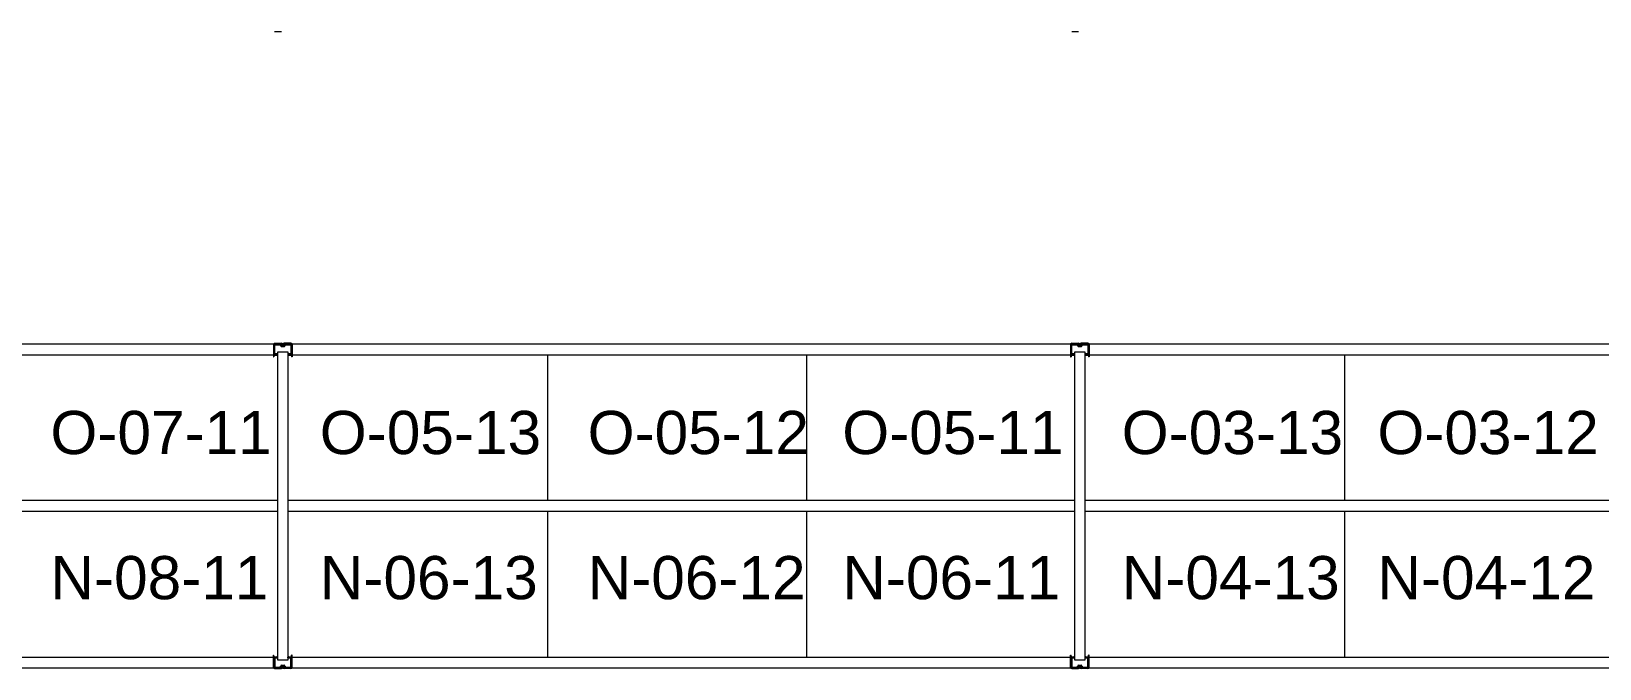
# Model space of a CAD drawing. Header units: inches. Extents: x 2743 to 10591, y -1604 to 5792.
# Drawn here: x 4270.1 to 4560.6, y 5047.9 to 5165.9 of the extents above; entities that cross this region are included whole.
import ezdxf

# ---------------------------------------------------------------- set-up
doc = ezdxf.new("R2010")
doc.units = ezdxf.units.IN
doc.header["$LTSCALE"] = 0.1875
doc.header["$MEASUREMENT"] = 0
for name, color, linetype, lineweight in [('22 Dimension', 7, 'Continuous', 5), ('32 Echelle', 160, 'Continuous', 15), ('33 Poutre', 30, 'Continuous', 15)]:
    doc.layers.add(name, color=color, linetype=linetype, lineweight=lineweight)
doc.styles.add('arial', font='')
doc.styles.get('arial').set_extended_font_data('Arial')

msp = doc.modelspace()

# ---------------------------------------------------------------- hatches: boundary and pattern name
at = {"layer": '32 Echelle'}
for points in [[(4315.70873, 5105.81503), (4315.70873, 5106.00253), (4315.52123, 5106.00253)], [(4315.70873, 5105.81503), (4315.70873, 5106.00253), (4315.52123, 5106.00253)], [(4317.70873, 5105.81503), (4317.70873, 5106.00253), (4317.89623, 5106.00253)], [(4317.70873, 5105.81503), (4317.70873, 5106.00253), (4317.89623, 5106.00253)], [(4463.33373, 5105.81503), (4463.33373, 5106.00253), (4463.14623, 5106.00253)], [(4463.33373, 5105.81503), (4463.33373, 5106.00253), (4463.14623, 5106.00253)], [(4465.33373, 5105.81503), (4465.33373, 5106.00253), (4465.52123, 5106.00253)], [(4465.33373, 5105.81503), (4465.33373, 5106.00253), (4465.52123, 5106.00253)], [(4315.70873, 5050.19003), (4315.70873, 5050.00253), (4315.52123, 5050.00253)], [(4315.70873, 5050.19003), (4315.70873, 5050.00253), (4315.52123, 5050.00253)], [(4317.70873, 5050.19003), (4317.70873, 5050.00253), (4317.89623, 5050.00253)], [(4317.70873, 5050.19003), (4317.70873, 5050.00253), (4317.89623, 5050.00253)], [(4463.33373, 5050.19003), (4463.33373, 5050.00253), (4463.14623, 5050.00253)], [(4463.33373, 5050.19003), (4463.33373, 5050.00253), (4463.14623, 5050.00253)], [(4465.33373, 5050.19003), (4465.33373, 5050.00253), (4465.52123, 5050.00253)], [(4465.33373, 5050.19003), (4465.33373, 5050.00253), (4465.52123, 5050.00253)]]:
    msp.add_hatch(color=256, dxfattribs=at).paths.add_polyline_path(points)

# ---------------------------------------------------------------- linework, layer by layer
at = {"layer": '22 Dimension'}
for p, q in [((4365.70873, 5106.00253), (4365.70873, 5079.00253)), ((4413.70873, 5106.00253), (4413.70873, 5079.00253)), ((4513.33373, 5106.00253), (4513.33373, 5079.00253)), ((4315.70873, 5079.00253), (4170.08373, 5079.00253)), ((4463.33373, 5079.00253), (4317.70873, 5079.00253)), ((4610.95873, 5079.00253), (4465.33373, 5079.00253)), ((4315.70873, 5077.00253), (4170.08373, 5077.00253)), ((4463.33373, 5077.00253), (4317.70873, 5077.00253)), ((4365.70873, 5077.00253), (4365.70873, 5050.00253)), ((4413.70873, 5077.00253), (4413.70873, 5050.00253)), ((4610.95873, 5077.00253), (4465.33373, 5077.00253)), ((4513.33373, 5077.00253), (4513.33373, 5050.00253))]:
    msp.add_line(p, q, dxfattribs=at)
at = {"layer": '32 Echelle', "linetype": 'Continuous', "lineweight": 25}
for p, q in [((4315.08377, 5107.81878), (4315.08377, 5106.18628)), ((4315.08377, 5107.81878), (4315.08377, 5106.18628)), ((4315.17377, 5106.18628), (4315.17377, 5107.81878)), ((4315.17377, 5106.18628), (4315.17377, 5107.81878)), ((4316.19636, 5108.00253), (4315.26752, 5108.00253)), ((4316.19636, 5108.00253), (4315.26752, 5108.00253)), ((4315.26752, 5107.91253), (4316.19636, 5107.91253)), ((4315.26752, 5107.91253), (4316.19636, 5107.91253)), ((4316.28602, 5107.84619), (4316.32993, 5107.70256)), ((4316.28602, 5107.84619), (4316.32993, 5107.70256)), ((4316.416, 5107.72887), (4316.37208, 5107.8725)), ((4316.416, 5107.72887), (4316.37208, 5107.8725)), ((4316.91181, 5107.66253), (4316.50565, 5107.66253)), ((4316.91181, 5107.66253), (4316.50565, 5107.66253)), ((4316.50565, 5107.57253), (4316.91181, 5107.57253)), ((4316.50565, 5107.57253), (4316.91181, 5107.57253)), ((4317.04538, 5107.8725), (4317.00147, 5107.72887)), ((4317.04538, 5107.8725), (4317.00147, 5107.72887)), ((4317.08754, 5107.70256), (4317.13145, 5107.84619)), ((4317.08754, 5107.70256), (4317.13145, 5107.84619)), ((4318.14994, 5108.00253), (4317.2211, 5108.00253)), ((4318.14994, 5108.00253), (4317.2211, 5108.00253)), ((4317.2211, 5107.91253), (4318.14994, 5107.91253)), ((4317.2211, 5107.91253), (4318.14994, 5107.91253)), ((4318.24369, 5107.81878), (4318.24369, 5106.18628)), ((4318.24369, 5107.81878), (4318.24369, 5106.18628)), ((4318.33369, 5106.18628), (4318.33369, 5107.81878)), ((4318.33369, 5106.18628), (4318.33369, 5107.81878)), ((4462.70877, 5107.81878), (4462.70877, 5106.18628)), ((4462.70877, 5107.81878), (4462.70877, 5106.18628)), ((4462.79877, 5106.18628), (4462.79877, 5107.81878)), ((4462.79877, 5106.18628), (4462.79877, 5107.81878)), ((4463.82136, 5108.00253), (4462.89252, 5108.00253)), ((4463.82136, 5108.00253), (4462.89252, 5108.00253)), ((4462.89252, 5107.91253), (4463.82136, 5107.91253)), ((4462.89252, 5107.91253), (4463.82136, 5107.91253)), ((4463.91102, 5107.84619), (4463.95493, 5107.70256)), ((4463.91102, 5107.84619), (4463.95493, 5107.70256)), ((4464.041, 5107.72887), (4463.99708, 5107.8725)), ((4464.041, 5107.72887), (4463.99708, 5107.8725)), ((4464.53681, 5107.66253), (4464.13065, 5107.66253)), ((4464.53681, 5107.66253), (4464.13065, 5107.66253)), ((4464.13065, 5107.57253), (4464.53681, 5107.57253)), ((4464.13065, 5107.57253), (4464.53681, 5107.57253)), ((4464.67038, 5107.8725), (4464.62647, 5107.72887)), ((4464.67038, 5107.8725), (4464.62647, 5107.72887)), ((4464.71254, 5107.70256), (4464.75645, 5107.84619)), ((4464.71254, 5107.70256), (4464.75645, 5107.84619)), ((4465.77494, 5108.00253), (4464.8461, 5108.00253)), ((4465.77494, 5108.00253), (4464.8461, 5108.00253)), ((4464.8461, 5107.91253), (4465.77494, 5107.91253)), ((4464.8461, 5107.91253), (4465.77494, 5107.91253)), ((4465.86869, 5107.81878), (4465.86869, 5106.18628)), ((4465.86869, 5107.81878), (4465.86869, 5106.18628)), ((4465.95869, 5106.18628), (4465.95869, 5107.81878)), ((4465.95869, 5106.18628), (4465.95869, 5107.81878)), ((4315.68377, 5106.09253), (4315.26752, 5106.09253)), ((4315.68377, 5106.09253), (4315.26752, 5106.09253)), ((4315.26752, 5106.00253), (4315.68377, 5106.00253)), ((4315.26752, 5106.00253), (4315.68377, 5106.00253)), ((4315.68377, 5106.00253), (4315.68377, 5106.09253)), ((4315.68377, 5106.00253), (4315.68377, 5106.09253)), ((4318.14994, 5106.09253), (4317.73369, 5106.09253)), ((4317.73369, 5106.09253), (4317.73369, 5106.00253)), ((4318.14994, 5106.09253), (4317.73369, 5106.09253)), ((4317.73369, 5106.09253), (4317.73369, 5106.00253)), ((4317.73369, 5106.00253), (4318.14994, 5106.00253)), ((4317.73369, 5106.00253), (4318.14994, 5106.00253)), ((4463.30877, 5106.09253), (4462.89252, 5106.09253)), ((4463.30877, 5106.09253), (4462.89252, 5106.09253)), ((4462.89252, 5106.00253), (4463.30877, 5106.00253)), ((4462.89252, 5106.00253), (4463.30877, 5106.00253)), ((4463.30877, 5106.00253), (4463.30877, 5106.09253)), ((4463.30877, 5106.00253), (4463.30877, 5106.09253)), ((4465.77494, 5106.09253), (4465.35869, 5106.09253)), ((4465.35869, 5106.09253), (4465.35869, 5106.00253)), ((4465.77494, 5106.09253), (4465.35869, 5106.09253)), ((4465.35869, 5106.09253), (4465.35869, 5106.00253)), ((4465.35869, 5106.00253), (4465.77494, 5106.00253)), ((4465.35869, 5106.00253), (4465.77494, 5106.00253)), ((4315.08377, 5048.18628), (4315.08377, 5049.81878)), ((4315.08377, 5048.18628), (4315.08377, 5049.81878)), ((4315.17377, 5049.81878), (4315.17377, 5048.18628)), ((4315.17377, 5049.81878), (4315.17377, 5048.18628)), ((4315.26752, 5050.00253), (4315.68377, 5050.00253)), ((4315.26752, 5050.00253), (4315.68377, 5050.00253)), ((4315.68377, 5049.91253), (4315.26752, 5049.91253)), ((4315.68377, 5049.91253), (4315.26752, 5049.91253)), ((4315.68377, 5050.00253), (4315.68377, 5049.91253)), ((4315.68377, 5050.00253), (4315.68377, 5049.91253)), ((4316.28602, 5048.15887), (4316.32993, 5048.3025)), ((4316.28602, 5048.15887), (4316.32993, 5048.3025)), ((4316.416, 5048.27619), (4316.37208, 5048.13256)), ((4316.416, 5048.27619), (4316.37208, 5048.13256)), ((4316.50565, 5048.43253), (4316.91181, 5048.43253)), ((4316.50565, 5048.43253), (4316.91181, 5048.43253)), ((4316.91181, 5048.34253), (4316.50565, 5048.34253)), ((4316.91181, 5048.34253), (4316.50565, 5048.34253)), ((4317.04538, 5048.13256), (4317.00147, 5048.27619)), ((4317.04538, 5048.13256), (4317.00147, 5048.27619)), ((4317.08754, 5048.3025), (4317.13145, 5048.15887)), ((4317.08754, 5048.3025), (4317.13145, 5048.15887)), ((4317.73369, 5050.00253), (4318.14994, 5050.00253)), ((4317.73369, 5049.91253), (4317.73369, 5050.00253)), ((4317.73369, 5050.00253), (4318.14994, 5050.00253)), ((4317.73369, 5049.91253), (4317.73369, 5050.00253)), ((4318.14994, 5049.91253), (4317.73369, 5049.91253)), ((4318.14994, 5049.91253), (4317.73369, 5049.91253)), ((4318.24369, 5048.18628), (4318.24369, 5049.81878)), ((4318.24369, 5048.18628), (4318.24369, 5049.81878)), ((4318.33369, 5049.81878), (4318.33369, 5048.18628)), ((4318.33369, 5049.81878), (4318.33369, 5048.18628)), ((4462.70877, 5048.18628), (4462.70877, 5049.81878)), ((4462.70877, 5048.18628), (4462.70877, 5049.81878)), ((4462.79877, 5049.81878), (4462.79877, 5048.18628)), ((4462.79877, 5049.81878), (4462.79877, 5048.18628)), ((4462.89252, 5050.00253), (4463.30877, 5050.00253)), ((4462.89252, 5050.00253), (4463.30877, 5050.00253)), ((4463.30877, 5049.91253), (4462.89252, 5049.91253)), ((4463.30877, 5049.91253), (4462.89252, 5049.91253)), ((4463.30877, 5050.00253), (4463.30877, 5049.91253)), ((4463.30877, 5050.00253), (4463.30877, 5049.91253)), ((4463.91102, 5048.15887), (4463.95493, 5048.3025)), ((4463.91102, 5048.15887), (4463.95493, 5048.3025)), ((4464.041, 5048.27619), (4463.99708, 5048.13256)), ((4464.041, 5048.27619), (4463.99708, 5048.13256)), ((4464.13065, 5048.43253), (4464.53681, 5048.43253)), ((4464.13065, 5048.43253), (4464.53681, 5048.43253)), ((4464.53681, 5048.34253), (4464.13065, 5048.34253)), ((4464.53681, 5048.34253), (4464.13065, 5048.34253)), ((4464.67038, 5048.13256), (4464.62647, 5048.27619)), ((4464.67038, 5048.13256), (4464.62647, 5048.27619)), ((4464.71254, 5048.3025), (4464.75645, 5048.15887)), ((4464.71254, 5048.3025), (4464.75645, 5048.15887)), ((4465.35869, 5050.00253), (4465.77494, 5050.00253)), ((4465.35869, 5049.91253), (4465.35869, 5050.00253)), ((4465.35869, 5050.00253), (4465.77494, 5050.00253)), ((4465.35869, 5049.91253), (4465.35869, 5050.00253)), ((4465.77494, 5049.91253), (4465.35869, 5049.91253)), ((4465.77494, 5049.91253), (4465.35869, 5049.91253)), ((4465.86869, 5048.18628), (4465.86869, 5049.81878)), ((4465.86869, 5048.18628), (4465.86869, 5049.81878)), ((4465.95869, 5049.81878), (4465.95869, 5048.18628)), ((4465.95869, 5049.81878), (4465.95869, 5048.18628)), ((4315.26752, 5048.09253), (4316.19636, 5048.09253)), ((4315.26752, 5048.09253), (4316.19636, 5048.09253)), ((4316.19636, 5048.00253), (4315.26752, 5048.00253)), ((4316.19636, 5048.00253), (4315.26752, 5048.00253)), ((4317.2211, 5048.09253), (4318.14994, 5048.09253)), ((4317.2211, 5048.09253), (4318.14994, 5048.09253)), ((4318.14994, 5048.00253), (4317.2211, 5048.00253)), ((4318.14994, 5048.00253), (4317.2211, 5048.00253)), ((4462.89252, 5048.09253), (4463.82136, 5048.09253)), ((4462.89252, 5048.09253), (4463.82136, 5048.09253)), ((4463.82136, 5048.00253), (4462.89252, 5048.00253)), ((4463.82136, 5048.00253), (4462.89252, 5048.00253)), ((4464.8461, 5048.09253), (4465.77494, 5048.09253)), ((4464.8461, 5048.09253), (4465.77494, 5048.09253)), ((4465.77494, 5048.00253), (4464.8461, 5048.00253)), ((4465.77494, 5048.00253), (4464.8461, 5048.00253))]:
    msp.add_line(p, q, dxfattribs=at)
at = {"layer": '32 Echelle'}
for p, q in [((4317.70873, 5106.50253), (4315.70873, 5106.50253)), ((4315.70873, 5106.50253), (4315.70873, 5049.50253)), ((4317.70873, 5106.50253), (4315.70873, 5106.50253)), ((4315.70873, 5106.50253), (4315.70873, 5049.50253)), ((4317.70873, 5049.50253), (4317.70873, 5106.50253)), ((4317.70873, 5049.50253), (4317.70873, 5106.50253)), ((4465.33373, 5106.50253), (4463.33373, 5106.50253)), ((4463.33373, 5106.50253), (4463.33373, 5049.50253)), ((4465.33373, 5106.50253), (4463.33373, 5106.50253)), ((4463.33373, 5106.50253), (4463.33373, 5049.50253)), ((4465.33373, 5049.50253), (4465.33373, 5106.50253)), ((4465.33373, 5049.50253), (4465.33373, 5106.50253)), ((4315.70873, 5106.00253), (4315.52123, 5106.00253)), ((4315.70873, 5105.81503), (4315.52123, 5106.00253)), ((4315.70873, 5106.00253), (4315.52123, 5106.00253)), ((4315.70873, 5105.81503), (4315.52123, 5106.00253)), ((4315.70873, 5105.81503), (4315.70873, 5106.00253)), ((4315.70873, 5105.81503), (4315.70873, 5106.00253)), ((4317.70873, 5106.00253), (4317.89623, 5106.00253)), ((4317.70873, 5105.81503), (4317.70873, 5106.00253)), ((4317.70873, 5105.81503), (4317.89623, 5106.00253)), ((4317.70873, 5106.00253), (4317.89623, 5106.00253)), ((4317.70873, 5105.81503), (4317.70873, 5106.00253)), ((4317.70873, 5105.81503), (4317.89623, 5106.00253)), ((4463.33373, 5106.00253), (4463.14623, 5106.00253)), ((4463.33373, 5105.81503), (4463.14623, 5106.00253)), ((4463.33373, 5106.00253), (4463.14623, 5106.00253)), ((4463.33373, 5105.81503), (4463.14623, 5106.00253)), ((4463.33373, 5105.81503), (4463.33373, 5106.00253)), ((4463.33373, 5105.81503), (4463.33373, 5106.00253)), ((4465.33373, 5106.00253), (4465.52123, 5106.00253)), ((4465.33373, 5105.81503), (4465.33373, 5106.00253)), ((4465.33373, 5105.81503), (4465.52123, 5106.00253)), ((4465.33373, 5106.00253), (4465.52123, 5106.00253)), ((4465.33373, 5105.81503), (4465.33373, 5106.00253)), ((4465.33373, 5105.81503), (4465.52123, 5106.00253)), ((4315.70873, 5050.19003), (4315.52123, 5050.00253)), ((4315.70873, 5050.19003), (4315.52123, 5050.00253)), ((4315.70873, 5050.00253), (4315.52123, 5050.00253)), ((4315.70873, 5050.00253), (4315.52123, 5050.00253)), ((4315.70873, 5050.19003), (4315.70873, 5050.00253)), ((4315.70873, 5050.19003), (4315.70873, 5050.00253)), ((4315.70873, 5049.50253), (4317.70873, 5049.50253)), ((4315.70873, 5049.50253), (4317.70873, 5049.50253)), ((4317.70873, 5050.19003), (4317.70873, 5050.00253)), ((4317.70873, 5050.19003), (4317.89623, 5050.00253)), ((4317.70873, 5050.19003), (4317.70873, 5050.00253)), ((4317.70873, 5050.19003), (4317.89623, 5050.00253)), ((4317.70873, 5050.00253), (4317.89623, 5050.00253)), ((4317.70873, 5050.00253), (4317.89623, 5050.00253)), ((4463.33373, 5050.19003), (4463.14623, 5050.00253)), ((4463.33373, 5050.19003), (4463.14623, 5050.00253)), ((4463.33373, 5050.00253), (4463.14623, 5050.00253)), ((4463.33373, 5050.00253), (4463.14623, 5050.00253)), ((4463.33373, 5050.19003), (4463.33373, 5050.00253)), ((4463.33373, 5050.19003), (4463.33373, 5050.00253)), ((4463.33373, 5049.50253), (4465.33373, 5049.50253)), ((4463.33373, 5049.50253), (4465.33373, 5049.50253)), ((4465.33373, 5050.19003), (4465.33373, 5050.00253)), ((4465.33373, 5050.19003), (4465.52123, 5050.00253)), ((4465.33373, 5050.19003), (4465.33373, 5050.00253)), ((4465.33373, 5050.19003), (4465.52123, 5050.00253)), ((4465.33373, 5050.00253), (4465.52123, 5050.00253)), ((4465.33373, 5050.00253), (4465.52123, 5050.00253))]:
    msp.add_line(p, q, dxfattribs=at)
at = {"layer": '32 Echelle', "linetype": 'Continuous', "lineweight": 25}
for centre, radius, start, end in [((4315.26752, 5107.81878), 0.18375, 90, 180), ((4315.26752, 5107.81878), 0.18375, 90, 180), ((4315.26752, 5107.81878), 0.09375, 90, 180), ((4315.26752, 5107.81878), 0.09375, 90, 180), ((4316.19636, 5107.81878), 0.18375, 17, 90), ((4316.19636, 5107.81878), 0.18375, 17, 90), ((4316.19636, 5107.81878), 0.09375, 17, 90), ((4316.19636, 5107.81878), 0.09375, 17, 90), ((4316.50565, 5107.75628), 0.18375, 197, 270), ((4316.50565, 5107.75628), 0.18375, 197, 270), ((4316.50565, 5107.75628), 0.09375, 197, 270), ((4316.50565, 5107.75628), 0.09375, 197, 270), ((4316.91181, 5107.75628), 0.09375, 270, 343), ((4316.91181, 5107.75628), 0.09375, 270, 343), ((4316.91181, 5107.75628), 0.18375, 270, 343), ((4316.91181, 5107.75628), 0.18375, 270, 343), ((4317.2211, 5107.81878), 0.18375, 90, 163), ((4317.2211, 5107.81878), 0.18375, 90, 163), ((4317.2211, 5107.81878), 0.09375, 90, 163), ((4317.2211, 5107.81878), 0.09375, 90, 163), ((4318.14994, 5107.81878), 0.18375, 0, 90), ((4318.14994, 5107.81878), 0.18375, 0, 90), ((4318.14994, 5107.81878), 0.09375, 0, 90), ((4318.14994, 5107.81878), 0.09375, 0, 90), ((4462.89252, 5107.81878), 0.18375, 90, 180), ((4462.89252, 5107.81878), 0.18375, 90, 180), ((4462.89252, 5107.81878), 0.09375, 90, 180), ((4462.89252, 5107.81878), 0.09375, 90, 180), ((4463.82136, 5107.81878), 0.18375, 17, 90), ((4463.82136, 5107.81878), 0.18375, 17, 90), ((4463.82136, 5107.81878), 0.09375, 17, 90), ((4463.82136, 5107.81878), 0.09375, 17, 90), ((4464.13065, 5107.75628), 0.18375, 197, 270), ((4464.13065, 5107.75628), 0.18375, 197, 270), ((4464.13065, 5107.75628), 0.09375, 197, 270), ((4464.13065, 5107.75628), 0.09375, 197, 270), ((4464.53681, 5107.75628), 0.09375, 270, 343), ((4464.53681, 5107.75628), 0.09375, 270, 343), ((4464.53681, 5107.75628), 0.18375, 270, 343), ((4464.53681, 5107.75628), 0.18375, 270, 343), ((4464.8461, 5107.81878), 0.18375, 90, 163), ((4464.8461, 5107.81878), 0.18375, 90, 163), ((4464.8461, 5107.81878), 0.09375, 90, 163), ((4464.8461, 5107.81878), 0.09375, 90, 163), ((4465.77494, 5107.81878), 0.18375, 0, 90), ((4465.77494, 5107.81878), 0.18375, 0, 90), ((4465.77494, 5107.81878), 0.09375, 0, 90), ((4465.77494, 5107.81878), 0.09375, 0, 90), ((4315.26752, 5106.18628), 0.18375, 180, 270), ((4315.26752, 5106.18628), 0.18375, 180, 270), ((4315.26752, 5106.18628), 0.09375, 180, 270), ((4315.26752, 5106.18628), 0.09375, 180, 270), ((4318.14994, 5106.18628), 0.09375, 270, 0), ((4318.14994, 5106.18628), 0.18375, 270, 0), ((4318.14994, 5106.18628), 0.09375, 270, 0), ((4318.14994, 5106.18628), 0.18375, 270, 0), ((4462.89252, 5106.18628), 0.18375, 180, 270), ((4462.89252, 5106.18628), 0.18375, 180, 270), ((4462.89252, 5106.18628), 0.09375, 180, 270), ((4462.89252, 5106.18628), 0.09375, 180, 270), ((4465.77494, 5106.18628), 0.09375, 270, 0), ((4465.77494, 5106.18628), 0.18375, 270, 0), ((4465.77494, 5106.18628), 0.09375, 270, 0), ((4465.77494, 5106.18628), 0.18375, 270, 0), ((4315.26752, 5049.81878), 0.18375, 90, 180), ((4315.26752, 5049.81878), 0.18375, 90, 180), ((4315.26752, 5049.81878), 0.09375, 90, 180), ((4315.26752, 5049.81878), 0.09375, 90, 180), ((4316.50565, 5048.24878), 0.18375, 90, 163), ((4316.50565, 5048.24878), 0.18375, 90, 163), ((4316.50565, 5048.24878), 0.09375, 90, 163), ((4316.50565, 5048.24878), 0.09375, 90, 163), ((4316.91181, 5048.24878), 0.18375, 17, 90), ((4316.91181, 5048.24878), 0.18375, 17, 90), ((4316.91181, 5048.24878), 0.09375, 17, 90), ((4316.91181, 5048.24878), 0.09375, 17, 90), ((4318.14994, 5049.81878), 0.18375, 0, 90), ((4318.14994, 5049.81878), 0.18375, 0, 90), ((4318.14994, 5049.81878), 0.09375, 0, 90), ((4318.14994, 5049.81878), 0.09375, 0, 90), ((4462.89252, 5049.81878), 0.18375, 90, 180), ((4462.89252, 5049.81878), 0.18375, 90, 180), ((4462.89252, 5049.81878), 0.09375, 90, 180), ((4462.89252, 5049.81878), 0.09375, 90, 180), ((4464.13065, 5048.24878), 0.18375, 90, 163), ((4464.13065, 5048.24878), 0.18375, 90, 163), ((4464.13065, 5048.24878), 0.09375, 90, 163), ((4464.13065, 5048.24878), 0.09375, 90, 163), ((4464.53681, 5048.24878), 0.18375, 17, 90), ((4464.53681, 5048.24878), 0.18375, 17, 90), ((4464.53681, 5048.24878), 0.09375, 17, 90), ((4464.53681, 5048.24878), 0.09375, 17, 90), ((4465.77494, 5049.81878), 0.18375, 0, 90), ((4465.77494, 5049.81878), 0.18375, 0, 90), ((4465.77494, 5049.81878), 0.09375, 0, 90), ((4465.77494, 5049.81878), 0.09375, 0, 90), ((4315.26752, 5048.18628), 0.18375, 180, 270), ((4315.26752, 5048.18628), 0.18375, 180, 270), ((4315.26752, 5048.18628), 0.09375, 180, 270), ((4315.26752, 5048.18628), 0.09375, 180, 270), ((4316.19636, 5048.18628), 0.09375, 270, 343), ((4316.19636, 5048.18628), 0.09375, 270, 343), ((4316.19636, 5048.18628), 0.18375, 270, 343), ((4316.19636, 5048.18628), 0.18375, 270, 343), ((4317.2211, 5048.18628), 0.18375, 197, 270), ((4317.2211, 5048.18628), 0.18375, 197, 270), ((4317.2211, 5048.18628), 0.09375, 197, 270), ((4317.2211, 5048.18628), 0.09375, 197, 270), ((4318.14994, 5048.18628), 0.09375, 270, 0), ((4318.14994, 5048.18628), 0.18375, 270, 0), ((4318.14994, 5048.18628), 0.09375, 270, 0), ((4318.14994, 5048.18628), 0.18375, 270, 0), ((4462.89252, 5048.18628), 0.18375, 180, 270), ((4462.89252, 5048.18628), 0.18375, 180, 270), ((4462.89252, 5048.18628), 0.09375, 180, 270), ((4462.89252, 5048.18628), 0.09375, 180, 270), ((4463.82136, 5048.18628), 0.09375, 270, 343), ((4463.82136, 5048.18628), 0.09375, 270, 343), ((4463.82136, 5048.18628), 0.18375, 270, 343), ((4463.82136, 5048.18628), 0.18375, 270, 343), ((4464.8461, 5048.18628), 0.18375, 197, 270), ((4464.8461, 5048.18628), 0.18375, 197, 270), ((4464.8461, 5048.18628), 0.09375, 197, 270), ((4464.8461, 5048.18628), 0.09375, 197, 270), ((4465.77494, 5048.18628), 0.09375, 270, 0), ((4465.77494, 5048.18628), 0.18375, 270, 0), ((4465.77494, 5048.18628), 0.09375, 270, 0), ((4465.77494, 5048.18628), 0.18375, 270, 0)]:
    msp.add_arc(centre, radius, start, end, dxfattribs=at)
at = {"layer": '33 Poutre'}
for p, q in [((4315.20273, 5165.88353), (4316.46473, 5165.88353)), ((4462.82773, 5165.88353), (4464.08973, 5165.88353)), ((4170.83373, 5108.00253), (4314.95873, 5108.00253)), ((4314.95873, 5108.00253), (4314.95873, 5106.00253)), ((4314.95873, 5107.87753), (4314.95873, 5105.62153)), ((4315.07773, 5107.87753), (4315.07773, 5105.62153)), ((4315.20273, 5108.12153), (4316.46473, 5108.12153)), ((4316.46473, 5108.00253), (4315.20273, 5108.00253)), ((4316.58973, 5107.66253), (4316.58973, 5107.87753)), ((4316.58973, 5107.66253), (4316.70873, 5107.66253)), ((4316.70873, 5107.66253), (4316.70873, 5107.87753)), ((4316.70873, 5107.66253), (4316.70873, 5107.87753)), ((4316.82773, 5107.66253), (4316.70873, 5107.66253)), ((4316.82773, 5107.66253), (4316.82773, 5107.87753)), ((4318.21473, 5108.12153), (4316.95273, 5108.12153)), ((4316.95273, 5108.00253), (4318.21473, 5108.00253)), ((4318.33973, 5107.87753), (4318.33973, 5105.62153)), ((4318.45873, 5108.00253), (4462.58373, 5108.00253)), ((4318.45873, 5108.00253), (4318.45873, 5106.00253)), ((4318.45873, 5107.87753), (4318.45873, 5105.62153)), ((4462.58373, 5108.00253), (4462.58373, 5106.00253)), ((4462.58373, 5107.87753), (4462.58373, 5105.62153)), ((4462.70273, 5107.87753), (4462.70273, 5105.62153)), ((4462.82773, 5108.12153), (4464.08973, 5108.12153)), ((4464.08973, 5108.00253), (4462.82773, 5108.00253)), ((4464.21473, 5107.66253), (4464.21473, 5107.87753)), ((4464.21473, 5107.66253), (4464.33373, 5107.66253)), ((4464.33373, 5107.66253), (4464.33373, 5107.87753)), ((4464.33373, 5107.66253), (4464.33373, 5107.87753)), ((4464.45273, 5107.66253), (4464.33373, 5107.66253)), ((4464.45273, 5107.66253), (4464.45273, 5107.87753)), ((4465.83973, 5108.12153), (4464.57773, 5108.12153)), ((4464.57773, 5108.00253), (4465.83973, 5108.00253)), ((4465.96473, 5107.87753), (4465.96473, 5105.62153)), ((4466.08373, 5108.00253), (4610.20873, 5108.00253)), ((4466.08373, 5108.00253), (4466.08373, 5106.00253)), ((4466.08373, 5107.87753), (4466.08373, 5105.62153)), ((4170.83373, 5106.00253), (4314.95873, 5106.00253)), ((4314.95873, 5105.62153), (4315.07773, 5105.62153)), ((4318.45873, 5105.62153), (4318.33973, 5105.62153)), ((4318.45873, 5106.00253), (4462.58373, 5106.00253)), ((4462.58373, 5105.62153), (4462.70273, 5105.62153)), ((4466.08373, 5105.62153), (4465.96473, 5105.62153)), ((4466.08373, 5106.00253), (4610.20873, 5106.00253)), ((4170.83373, 5050.00253), (4314.95873, 5050.00253)), ((4314.95873, 5048.12753), (4314.95873, 5050.38353)), ((4314.95873, 5050.38353), (4315.07773, 5050.38353)), ((4314.95873, 5048.00253), (4314.95873, 5050.00253)), ((4315.07773, 5048.12753), (4315.07773, 5050.38353)), ((4316.58973, 5048.34253), (4316.58973, 5048.12753)), ((4316.58973, 5048.34253), (4316.70873, 5048.34253)), ((4316.70873, 5048.34253), (4316.70873, 5048.12753)), ((4316.70873, 5048.34253), (4316.70873, 5048.12753)), ((4316.82773, 5048.34253), (4316.70873, 5048.34253)), ((4316.82773, 5048.34253), (4316.82773, 5048.12753)), ((4318.45873, 5050.38353), (4318.33973, 5050.38353)), ((4318.33973, 5048.12753), (4318.33973, 5050.38353)), ((4318.45873, 5048.12753), (4318.45873, 5050.38353)), ((4318.45873, 5050.00253), (4462.58373, 5050.00253)), ((4318.45873, 5048.00253), (4318.45873, 5050.00253)), ((4462.58373, 5048.12753), (4462.58373, 5050.38353)), ((4462.58373, 5050.38353), (4462.70273, 5050.38353)), ((4462.58373, 5048.00253), (4462.58373, 5050.00253)), ((4462.70273, 5048.12753), (4462.70273, 5050.38353)), ((4464.21473, 5048.34253), (4464.21473, 5048.12753)), ((4464.21473, 5048.34253), (4464.33373, 5048.34253)), ((4464.33373, 5048.34253), (4464.33373, 5048.12753)), ((4464.33373, 5048.34253), (4464.33373, 5048.12753)), ((4464.45273, 5048.34253), (4464.33373, 5048.34253)), ((4464.45273, 5048.34253), (4464.45273, 5048.12753)), ((4466.08373, 5050.38353), (4465.96473, 5050.38353)), ((4465.96473, 5048.12753), (4465.96473, 5050.38353)), ((4466.08373, 5048.12753), (4466.08373, 5050.38353)), ((4466.08373, 5050.00253), (4610.20873, 5050.00253)), ((4466.08373, 5048.00253), (4466.08373, 5050.00253)), ((4170.83373, 5048.00253), (4314.95873, 5048.00253)), ((4316.46473, 5048.00253), (4315.20273, 5048.00253)), ((4315.20273, 5047.88353), (4316.46473, 5047.88353)), ((4316.95273, 5048.00253), (4318.21473, 5048.00253)), ((4318.21473, 5047.88353), (4316.95273, 5047.88353)), ((4318.45873, 5048.00253), (4462.58373, 5048.00253)), ((4464.08973, 5048.00253), (4462.82773, 5048.00253)), ((4462.82773, 5047.88353), (4464.08973, 5047.88353)), ((4464.57773, 5048.00253), (4465.83973, 5048.00253)), ((4465.83973, 5047.88353), (4464.57773, 5047.88353)), ((4466.08373, 5048.00253), (4610.20873, 5048.00253))]:
    msp.add_line(p, q, dxfattribs=at)
for centre, radius, start, end in [((4315.20273, 5107.87753), 0.244, 90, 180), ((4315.20273, 5107.87753), 0.125, 90, 180), ((4316.46473, 5107.87753), 0.244, 0, 90), ((4316.46473, 5107.87753), 0.125, 0, 90), ((4316.95273, 5107.87753), 0.244, 90, 180), ((4316.95273, 5107.87753), 0.125, 90, 180), ((4318.21473, 5107.87753), 0.244, 0, 90), ((4318.21473, 5107.87753), 0.125, 0, 90), ((4462.82773, 5107.87753), 0.244, 90, 180), ((4462.82773, 5107.87753), 0.125, 90, 180), ((4464.08973, 5107.87753), 0.244, 0, 90), ((4464.08973, 5107.87753), 0.125, 0, 90), ((4464.57773, 5107.87753), 0.244, 90, 180), ((4464.57773, 5107.87753), 0.125, 90, 180), ((4465.83973, 5107.87753), 0.244, 0, 90), ((4465.83973, 5107.87753), 0.125, 0, 90), ((4315.20273, 5048.12753), 0.244, 180, 270), ((4315.20273, 5048.12753), 0.125, 180, 270), ((4316.46473, 5048.12753), 0.125, 270, 0), ((4316.46473, 5048.12753), 0.244, 270, 0), ((4316.95273, 5048.12753), 0.244, 180, 270), ((4316.95273, 5048.12753), 0.125, 180, 270), ((4318.21473, 5048.12753), 0.244, 270, 0), ((4318.21473, 5048.12753), 0.125, 270, 0), ((4462.82773, 5048.12753), 0.244, 180, 270), ((4462.82773, 5048.12753), 0.125, 180, 270), ((4464.08973, 5048.12753), 0.125, 270, 0), ((4464.08973, 5048.12753), 0.244, 270, 0), ((4464.57773, 5048.12753), 0.244, 180, 270), ((4464.57773, 5048.12753), 0.125, 180, 270), ((4465.83973, 5048.12753), 0.244, 270, 0), ((4465.83973, 5048.12753), 0.125, 270, 0)]:
    msp.add_arc(centre, radius, start, end, dxfattribs=at)

# ---------------------------------------------------------------- texts
at = {"layer": '22 Dimension', "char_height": 8, "attachment_point": 1, "style": 'arial'}
for s, insert in [('{\\fArial Unicode MS|b0|i0|c0|p2;\\C8;O-07-11}', (4273.67143, 5095.60719)), ('{\\fArial Unicode MS|b0|i0|c0|p2;\\C8;O-05-13}', (4323.56141, 5095.60719)), ('{\\fArial Unicode MS|b0|i0|c0|p2;\\C8;O-05-12}', (4373.16585, 5095.60719)), ('{\\fArial Unicode MS|b0|i0|c0|p2;\\C8;O-05-11}', (4420.32763, 5095.60719)), ('{\\fArial Unicode MS|b0|i0|c0|p2;\\C8;O-03-13}', (4472.08875, 5095.60719)), ('{\\fArial Unicode MS|b0|i0|c0|p2;\\C8;O-03-12}', (4519.44478, 5095.60719)), ('{\\fArial Unicode MS|b0|i0|c0|p2;\\C8;N-08-11}', (4273.67143, 5068.73465)), ('{\\fArial Unicode MS|b0|i0|c0|p2;\\C8;N-06-13}', (4323.56141, 5068.73465)), ('{\\fArial Unicode MS|b0|i0|c0|p2;\\C8;N-06-12}', (4373.16585, 5068.73465)), ('{\\fArial Unicode MS|b0|i0|c0|p2;\\C8;N-06-11}', (4420.32763, 5068.73465)), ('{\\fArial Unicode MS|b0|i0|c0|p2;\\C8;N-04-13}', (4472.08875, 5068.73465)), ('{\\fArial Unicode MS|b0|i0|c0|p2;\\C8;N-04-12}', (4519.44478, 5068.73465))]:
    msp.add_mtext_dynamic_manual_height_columns(s, width=68.8901007, gutter_width=5, heights=[0], dxfattribs=dict(at, insert=insert))

doc.saveas('drawing.dxf')
